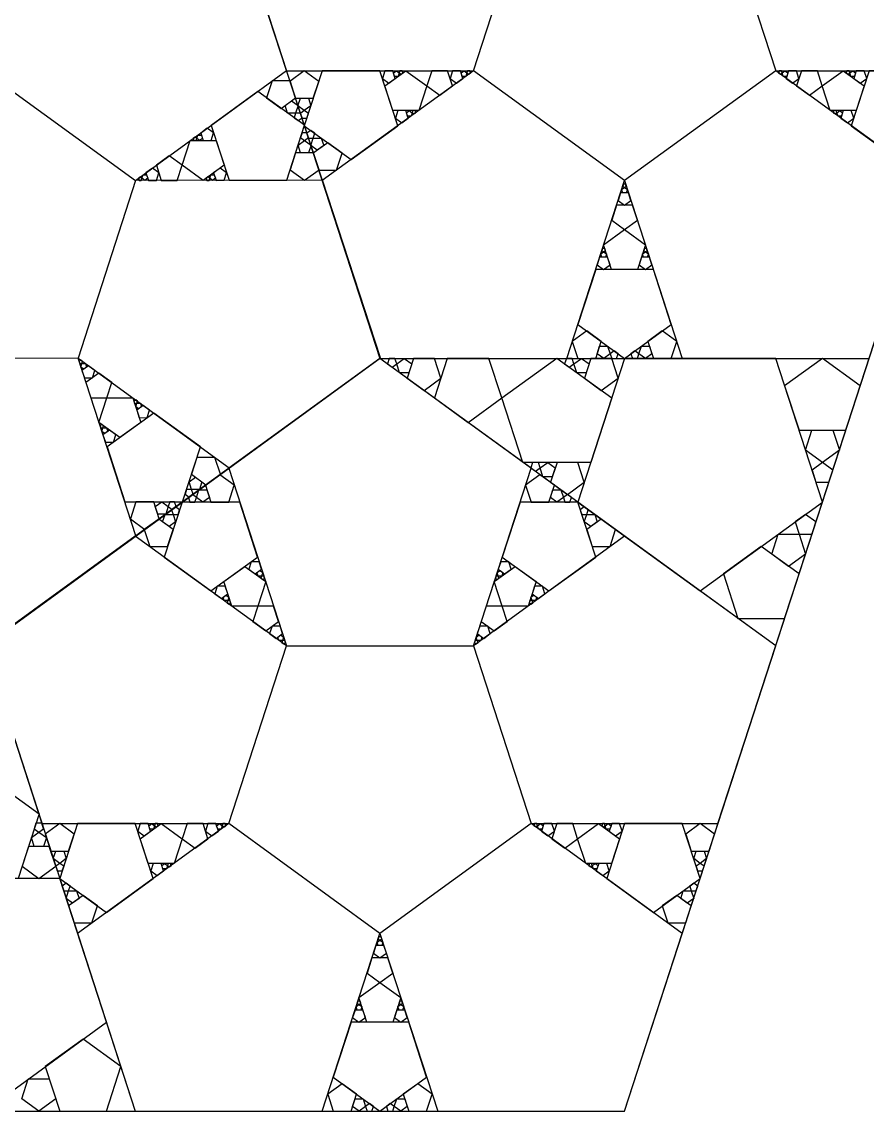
# Model space of a CAD drawing. Header units: inches. Extents: x -578 to 126, y -85 to 118.
# Drawn here: x -232.52 to -221.19, y -85.14 to -70.55 of the extents above; entities that cross this region are included whole.
import ezdxf

# ---------------------------------------------------------------- set-up
doc = ezdxf.new("R2010")
doc.units = ezdxf.units.IN
doc.header["$MEASUREMENT"] = 0
doc.layers.add('drawing', color=7, linetype='Continuous')

msp = doc.modelspace()

# ---------------------------------------------------------------- linework, layer by layer
for points in [[(-229.744, -68.824), (-227.719, -75.054), (-233.02, -78.905), (-238.32, -75.054), (-236.295, -68.824)], [(-226.468, -71.203), (-225.695, -68.824), (-223.193, -68.824), (-222.419, -71.203), (-224.444, -72.674)], [(-233.018, -71.202), (-230.992, -72.671), (-231.762, -75.051), (-234.265, -75.054), (-235.041, -72.675)], [(-228.971, -78.905), (-226.468, -78.905), (-225.695, -81.285), (-227.719, -82.756), (-229.744, -81.285)]]:
    msp.add_lwpolyline(points, close=True)
at = {"layer": 'drawing'}
for points in [[(-283.222, 95.766), (-378.328, 26.668), (-342.001, -85.135), (-224.444, -85.135), (-188.117, 26.668)], [(-283.223, -42.43), (-269.347, -85.135), (-224.444, -85.135), (-210.568, -42.43), (-246.895, -16.037)], [(-283.222, -42.43), (-269.347, -85.135), (-224.444, -85.135), (-210.568, -42.43), (-246.895, -16.037)], [(-246.895, -68.823), (-241.595, -85.135), (-224.444, -85.135), (-219.144, -68.823), (-233.02, -58.742)], [(-233.02, -58.742), (-246.895, -68.824), (-241.595, -85.135), (-224.444, -85.135), (-219.144, -68.824)], [(-227.719, -75.054), (-221.168, -75.054), (-219.144, -68.824), (-224.444, -64.973), (-229.744, -68.824)], [(-227.719, -75.054), (-221.168, -75.054), (-219.144, -68.824), (-224.444, -64.973), (-229.744, -68.824)], [(-225.695, -68.824), (-227.719, -67.353), (-229.744, -68.824), (-228.971, -71.203), (-226.468, -71.203)], [(-222.419, -71.203), (-219.917, -71.203), (-219.144, -68.824), (-221.168, -67.353), (-223.193, -68.824)], [(-236.296, -68.826), (-238.314, -75.058), (-233.009, -78.904), (-227.713, -75.047), (-229.745, -68.819)], [(-230.992, -72.671), (-228.969, -71.198), (-229.745, -68.819), (-232.247, -68.821), (-233.018, -71.202)], [(-228.923, -71.338), (-229.162, -71.338), (-229.236, -71.566), (-229.042, -71.706), (-228.849, -71.565)], [(-228.538, -71.344), (-228.732, -71.203), (-228.925, -71.344), (-228.851, -71.571), (-228.612, -71.571)], [(-228.493, -71.203), (-228.732, -71.939), (-228.106, -72.393), (-227.481, -71.939), (-227.719, -71.203)], [(-228.493, -71.203), (-228.732, -71.939), (-228.106, -72.393), (-227.481, -71.939), (-227.719, -71.203)], [(-226.468, -71.203), (-228.493, -72.674), (-227.719, -75.054), (-225.217, -75.054), (-224.444, -72.674)], [(-227.654, -71.203), (-227.687, -71.305), (-227.6, -71.367), (-227.514, -71.305), (-227.547, -71.203)], [(-227.373, -71.202), (-227.092, -71.406), (-227.199, -71.736), (-227.546, -71.736), (-227.654, -71.406)], [(-227.499, -71.203), (-227.461, -71.231), (-227.475, -71.277), (-227.523, -71.277), (-227.538, -71.231)], [(-227.452, -71.203), (-227.461, -71.231), (-227.437, -71.249), (-227.413, -71.231), (-227.422, -71.203)], [(-227.026, -71.203), (-227.092, -71.406), (-226.919, -71.531), (-226.747, -71.406), (-226.813, -71.203)], [(-226.747, -71.203), (-226.78, -71.305), (-226.694, -71.367), (-226.608, -71.305), (-226.641, -71.203)], [(-226.593, -71.203), (-226.554, -71.231), (-226.569, -71.277), (-226.617, -71.277), (-226.631, -71.231)], [(-226.545, -71.203), (-226.554, -71.231), (-226.53, -71.249), (-226.507, -71.231), (-226.516, -71.203)], [(-224.444, -72.674), (-223.671, -75.054), (-221.168, -75.054), (-220.395, -72.674), (-222.419, -71.203)], [(-222.357, -71.249), (-222.334, -71.231), (-222.343, -71.203), (-222.372, -71.203), (-222.381, -71.231)], [(-222.319, -71.277), (-222.334, -71.231), (-222.295, -71.203), (-222.256, -71.231), (-222.271, -71.277)], [(-222.194, -71.367), (-222.108, -71.305), (-222.141, -71.203), (-222.247, -71.203), (-222.28, -71.305)], [(-221.968, -71.531), (-221.796, -71.406), (-221.862, -71.203), (-222.075, -71.203), (-222.141, -71.406)], [(-221.689, -71.736), (-221.796, -71.406), (-221.515, -71.202), (-221.234, -71.406), (-221.341, -71.736)], [(-221.451, -71.249), (-221.427, -71.231), (-221.436, -71.203), (-221.465, -71.203), (-221.474, -71.231)], [(-221.412, -71.277), (-221.427, -71.231), (-221.388, -71.203), (-221.35, -71.231), (-221.364, -71.277)], [(-220.782, -72.393), (-220.156, -71.939), (-220.395, -71.203), (-221.168, -71.203), (-221.407, -71.939)], [(-220.782, -72.393), (-220.156, -71.939), (-220.395, -71.203), (-221.168, -71.203), (-221.407, -71.939)], [(-221.287, -71.367), (-221.201, -71.305), (-221.234, -71.203), (-221.341, -71.203), (-221.373, -71.305)], [(-228.967, -72.669), (-228.729, -71.933), (-229.355, -71.479), (-229.98, -71.934), (-229.74, -72.669)], [(-228.967, -72.669), (-228.729, -71.933), (-229.355, -71.479), (-229.98, -71.934), (-229.74, -72.669)], [(-228.815, -71.667), (-228.848, -71.769), (-228.956, -71.769), (-228.989, -71.667), (-228.902, -71.604)], [(-228.645, -71.673), (-228.732, -71.736), (-228.818, -71.673), (-228.785, -71.571), (-228.678, -71.571)], [(-228.782, -71.769), (-228.848, -71.769), (-228.869, -71.832), (-228.815, -71.87), (-228.762, -71.832)], [(-228.678, -71.775), (-228.732, -71.736), (-228.785, -71.775), (-228.765, -71.838), (-228.699, -71.838)], [(-227.481, -71.736), (-227.513, -71.838), (-227.427, -71.9), (-227.341, -71.838), (-227.374, -71.736)], [(-227.326, -71.736), (-227.288, -71.764), (-227.302, -71.81), (-227.35, -71.81), (-227.365, -71.764)], [(-227.278, -71.736), (-227.288, -71.764), (-227.264, -71.781), (-227.24, -71.764), (-227.249, -71.736)], [(-221.624, -71.781), (-221.6, -71.764), (-221.609, -71.736), (-221.639, -71.736), (-221.648, -71.764)], [(-221.585, -71.81), (-221.6, -71.764), (-221.561, -71.736), (-221.523, -71.764), (-221.537, -71.81)], [(-221.46, -71.9), (-221.374, -71.838), (-221.407, -71.736), (-221.514, -71.736), (-221.547, -71.838)], [(-230.134, -72.137), (-230.173, -72.109), (-230.158, -72.064), (-230.11, -72.064), (-230.096, -72.109)], [(-229.98, -72.137), (-229.947, -72.035), (-230.033, -71.973), (-230.119, -72.036), (-230.086, -72.137)], [(-228.782, -72.097), (-228.729, -72.135), (-228.676, -72.097), (-228.696, -72.034), (-228.762, -72.034)], [(-228.678, -72.103), (-228.613, -72.103), (-228.592, -72.04), (-228.646, -72.001), (-228.699, -72.04)], [(-230.087, -72.671), (-230.368, -72.467), (-230.261, -72.137), (-229.914, -72.137), (-229.806, -72.467)], [(-230.182, -72.137), (-230.173, -72.109), (-230.197, -72.092), (-230.22, -72.109), (-230.211, -72.137)], [(-228.816, -72.199), (-228.729, -72.135), (-228.642, -72.198), (-228.675, -72.301), (-228.782, -72.301)], [(-228.646, -72.205), (-228.613, -72.103), (-228.505, -72.103), (-228.472, -72.205), (-228.559, -72.268)], [(-228.538, -72.534), (-228.299, -72.534), (-228.226, -72.307), (-228.419, -72.166), (-228.612, -72.307)], [(-230.434, -72.67), (-230.368, -72.467), (-230.541, -72.342), (-230.713, -72.468), (-230.647, -72.67)], [(-228.922, -72.528), (-228.728, -72.668), (-228.535, -72.528), (-228.609, -72.3), (-228.848, -72.301)], [(-230.713, -72.67), (-230.68, -72.569), (-230.766, -72.507), (-230.852, -72.569), (-230.819, -72.671)], [(-229.806, -72.669), (-229.773, -72.568), (-229.86, -72.506), (-229.946, -72.568), (-229.913, -72.67)], [(-230.915, -72.671), (-230.906, -72.643), (-230.93, -72.626), (-230.953, -72.643), (-230.944, -72.671)], [(-230.867, -72.671), (-230.906, -72.643), (-230.891, -72.597), (-230.843, -72.597), (-230.828, -72.643)], [(-230.008, -72.67), (-229.999, -72.642), (-230.023, -72.625), (-230.047, -72.642), (-230.038, -72.67)], [(-229.961, -72.67), (-229.999, -72.642), (-229.985, -72.596), (-229.937, -72.596), (-229.922, -72.642)], [(-231.762, -75.051), (-229.736, -76.52), (-227.713, -75.047), (-228.489, -72.668), (-230.992, -72.671)], [(-224.483, -72.793), (-224.444, -72.765), (-224.405, -72.793), (-224.42, -72.838), (-224.468, -72.838)], [(-224.468, -72.747), (-224.444, -72.765), (-224.42, -72.747), (-224.429, -72.719), (-224.458, -72.719)], [(-224.53, -72.939), (-224.444, -73.002), (-224.358, -72.939), (-224.391, -72.838), (-224.497, -72.838)], [(-224.616, -73.205), (-224.444, -73.33), (-224.271, -73.205), (-224.337, -73.002), (-224.55, -73.002)], [(-224.725, -73.534), (-224.444, -73.33), (-224.163, -73.534), (-224.27, -73.864), (-224.617, -73.864)], [(-224.763, -73.655), (-224.724, -73.627), (-224.685, -73.655), (-224.7, -73.7), (-224.748, -73.7)], [(-224.748, -73.609), (-224.724, -73.627), (-224.7, -73.609), (-224.709, -73.582), (-224.739, -73.582)], [(-224.202, -73.655), (-224.164, -73.627), (-224.125, -73.655), (-224.14, -73.7), (-224.188, -73.7)], [(-224.187, -73.609), (-224.164, -73.627), (-224.14, -73.609), (-224.149, -73.582), (-224.178, -73.582)], [(-224.81, -73.802), (-224.724, -73.864), (-224.638, -73.802), (-224.671, -73.7), (-224.777, -73.7)], [(-224.25, -73.802), (-224.164, -73.864), (-224.078, -73.802), (-224.11, -73.7), (-224.217, -73.7)], [(-225.069, -74.6), (-224.444, -75.054), (-223.818, -74.6), (-224.057, -73.864), (-224.83, -73.864)], [(-224.95, -74.686), (-225.143, -74.827), (-225.069, -75.054), (-224.83, -75.054), (-224.757, -74.827)], [(-223.818, -75.054), (-223.744, -74.827), (-223.938, -74.686), (-224.131, -74.827), (-224.057, -75.054)], [(-224.67, -74.889), (-224.636, -74.992), (-224.723, -75.055), (-224.81, -74.992), (-224.777, -74.889)], [(-224.583, -74.953), (-224.636, -74.992), (-224.616, -75.054), (-224.55, -75.054), (-224.53, -74.992)], [(-224.272, -75.054), (-224.251, -74.992), (-224.304, -74.953), (-224.358, -74.992), (-224.337, -75.054)], [(-224.164, -75.055), (-224.251, -74.992), (-224.218, -74.889), (-224.111, -74.889), (-224.078, -74.992)], [(-234.265, -75.054), (-235.035, -77.435), (-233.009, -78.904), (-230.987, -77.43), (-231.762, -75.051)], [(-233.02, -78.905), (-230.995, -85.135), (-224.444, -85.135), (-222.419, -78.905), (-227.719, -75.054)], [(-233.02, -78.905), (-230.995, -85.135), (-224.444, -85.135), (-222.419, -78.905), (-227.719, -75.054)], [(-231.739, -75.124), (-231.709, -75.124), (-231.7, -75.096), (-231.724, -75.079), (-231.748, -75.097)], [(-231.724, -75.17), (-231.709, -75.124), (-231.661, -75.124), (-231.647, -75.17), (-231.685, -75.198)], [(-226.468, -78.905), (-225.695, -76.525), (-227.719, -75.054), (-229.744, -76.525), (-228.971, -78.905)], [(-227.557, -75.172), (-227.495, -75.127), (-227.518, -75.054), (-227.595, -75.054), (-227.619, -75.127)], [(-227.456, -75.246), (-227.495, -75.127), (-227.393, -75.054), (-227.292, -75.127), (-227.331, -75.246)], [(-227.129, -75.483), (-226.904, -75.319), (-226.99, -75.054), (-227.268, -75.054), (-227.355, -75.319)], [(-226.538, -75.912), (-226.087, -75.584), (-226.26, -75.054), (-226.817, -75.054), (-226.99, -75.584)], [(-225.806, -76.449), (-226.087, -75.584), (-225.352, -75.05), (-224.616, -75.584), (-224.897, -76.449)], [(-225.183, -75.172), (-225.121, -75.127), (-225.145, -75.054), (-225.222, -75.054), (-225.246, -75.127)], [(-225.083, -75.246), (-225.121, -75.127), (-225.02, -75.054), (-224.919, -75.127), (-224.957, -75.246)], [(-223.432, -78.169), (-221.794, -76.979), (-222.419, -75.054), (-224.444, -75.054), (-225.069, -76.979)], [(-223.432, -78.169), (-221.794, -76.979), (-222.419, -75.054), (-224.444, -75.054), (-225.069, -76.979)], [(-224.756, -75.483), (-224.53, -75.319), (-224.616, -75.054), (-224.895, -75.054), (-224.981, -75.319)], [(-221.288, -75.422), (-221.794, -75.054), (-222.3, -75.422), (-222.107, -76.017), (-221.481, -76.017)], [(-231.676, -75.316), (-231.569, -75.316), (-231.537, -75.215), (-231.623, -75.153), (-231.709, -75.215)], [(-231.59, -75.582), (-231.376, -75.581), (-231.311, -75.379), (-231.483, -75.254), (-231.656, -75.379)], [(-231.483, -75.912), (-231.376, -75.581), (-231.029, -75.581), (-230.922, -75.911), (-231.202, -76.116)], [(-231.005, -75.657), (-230.975, -75.656), (-230.966, -75.629), (-230.99, -75.611), (-231.014, -75.629)], [(-230.99, -75.702), (-230.975, -75.656), (-230.927, -75.656), (-230.913, -75.702), (-230.951, -75.73)], [(-230.942, -75.849), (-230.835, -75.848), (-230.803, -75.747), (-230.889, -75.685), (-230.975, -75.747)], [(-231.135, -76.976), (-230.361, -76.975), (-230.123, -76.24), (-230.749, -75.786), (-231.374, -76.241)], [(-231.135, -76.976), (-230.361, -76.975), (-230.123, -76.24), (-230.749, -75.786), (-231.374, -76.241)], [(-231.457, -75.986), (-231.428, -75.986), (-231.419, -75.958), (-231.443, -75.941), (-231.467, -75.958)], [(-231.443, -76.032), (-231.428, -75.986), (-231.38, -75.986), (-231.365, -76.032), (-231.404, -76.06)], [(-231.395, -76.178), (-231.288, -76.178), (-231.256, -76.077), (-231.342, -76.014), (-231.428, -76.077)], [(-221.566, -76.284), (-221.794, -76.449), (-222.021, -76.284), (-221.934, -76.017), (-221.653, -76.017)], [(-229.856, -76.607), (-229.93, -76.38), (-230.169, -76.38), (-230.242, -76.607), (-230.049, -76.748)], [(-225.637, -76.567), (-225.575, -76.522), (-225.598, -76.449), (-225.675, -76.449), (-225.699, -76.522)], [(-225.536, -76.641), (-225.575, -76.522), (-225.473, -76.449), (-225.372, -76.522), (-225.411, -76.641)], [(-225.209, -76.878), (-224.983, -76.714), (-225.069, -76.449), (-225.348, -76.449), (-225.434, -76.714)], [(-221.654, -76.55), (-221.794, -76.449), (-221.933, -76.55), (-221.88, -76.714), (-221.708, -76.714)], [(-230.135, -76.811), (-230.243, -76.811), (-230.276, -76.709), (-230.189, -76.646), (-230.102, -76.709)], [(-229.744, -76.979), (-229.67, -76.752), (-229.863, -76.612), (-230.057, -76.752), (-229.983, -76.979)], [(-225.576, -76.612), (-225.769, -76.752), (-225.695, -76.979), (-225.456, -76.979), (-225.382, -76.752)], [(-230.222, -76.874), (-230.243, -76.811), (-230.308, -76.811), (-230.329, -76.874), (-230.275, -76.913)], [(-230.197, -76.979), (-230.177, -76.917), (-230.23, -76.878), (-230.283, -76.917), (-230.263, -76.979)], [(-230.09, -76.98), (-230.177, -76.917), (-230.144, -76.815), (-230.036, -76.815), (-230.003, -76.917)], [(-225.295, -76.815), (-225.262, -76.917), (-225.349, -76.98), (-225.436, -76.917), (-225.403, -76.815)], [(-225.209, -76.878), (-225.262, -76.917), (-225.242, -76.979), (-225.176, -76.979), (-225.156, -76.917)], [(-230.987, -76.976), (-231.061, -77.203), (-230.867, -77.344), (-230.674, -77.203), (-230.748, -76.976)], [(-230.641, -76.975), (-230.554, -77.038), (-230.587, -77.14), (-230.694, -77.14), (-230.728, -77.038)], [(-229.596, -76.979), (-230.369, -76.979), (-230.608, -77.715), (-229.983, -78.169), (-229.357, -77.715)], [(-229.596, -76.979), (-230.369, -76.979), (-230.608, -77.715), (-229.983, -78.169), (-229.357, -77.715)], [(-230.534, -76.975), (-230.554, -77.038), (-230.501, -77.077), (-230.448, -77.038), (-230.468, -76.975)], [(-224.83, -77.715), (-225.069, -76.979), (-225.843, -76.979), (-226.082, -77.715), (-225.456, -78.169)], [(-224.83, -77.715), (-225.069, -76.979), (-225.843, -76.979), (-226.082, -77.715), (-225.456, -78.169)], [(-230.596, -77.143), (-230.489, -77.143), (-230.455, -77.245), (-230.542, -77.308), (-230.629, -77.245)], [(-230.509, -77.081), (-230.489, -77.143), (-230.423, -77.143), (-230.402, -77.081), (-230.456, -77.042)], [(-225.016, -77.143), (-224.95, -77.143), (-224.93, -77.081), (-224.983, -77.042), (-225.037, -77.081)], [(-224.984, -77.245), (-224.95, -77.143), (-224.843, -77.143), (-224.81, -77.245), (-224.897, -77.308)], [(-222.159, -77.245), (-222.105, -77.409), (-221.933, -77.409), (-221.88, -77.245), (-222.019, -77.143)], [(-230.876, -77.347), (-230.802, -77.574), (-230.563, -77.574), (-230.489, -77.347), (-230.682, -77.207)], [(-224.876, -77.574), (-224.637, -77.574), (-224.563, -77.347), (-224.757, -77.207), (-224.95, -77.347)], [(-228.971, -78.905), (-230.995, -77.434), (-233.02, -78.905), (-232.246, -81.285), (-229.744, -81.285)], [(-225.695, -81.285), (-223.193, -81.285), (-222.419, -78.905), (-224.444, -77.434), (-226.468, -78.905)], [(-222.386, -77.409), (-222.106, -77.409), (-222.019, -77.676), (-222.246, -77.841), (-222.473, -77.676)], [(-223.119, -77.942), (-222.925, -78.537), (-222.3, -78.537), (-222.107, -77.942), (-222.613, -77.574)], [(-229.249, -78.044), (-229.356, -78.374), (-229.703, -78.374), (-229.811, -78.044), (-229.53, -77.84)], [(-229.337, -77.777), (-229.443, -77.777), (-229.476, -77.879), (-229.39, -77.941), (-229.304, -77.879)], [(-229.289, -77.924), (-229.304, -77.97), (-229.352, -77.97), (-229.366, -77.924), (-229.328, -77.896)], [(-225.736, -78.374), (-226.083, -78.374), (-226.19, -78.044), (-225.909, -77.84), (-225.628, -78.044)], [(-226.087, -77.97), (-226.135, -77.97), (-226.15, -77.924), (-226.111, -77.896), (-226.072, -77.924)], [(-225.963, -77.879), (-225.995, -77.777), (-226.102, -77.777), (-226.135, -77.879), (-226.049, -77.941)], [(-229.274, -77.97), (-229.304, -77.97), (-229.313, -77.998), (-229.289, -78.015), (-229.265, -77.998)], [(-226.126, -77.998), (-226.135, -77.97), (-226.164, -77.97), (-226.173, -77.998), (-226.15, -78.015)], [(-229.79, -78.107), (-229.897, -78.107), (-229.93, -78.208), (-229.843, -78.271), (-229.757, -78.208)], [(-225.509, -78.208), (-225.542, -78.107), (-225.649, -78.107), (-225.682, -78.208), (-225.595, -78.271)], [(-229.742, -78.253), (-229.757, -78.299), (-229.805, -78.299), (-229.82, -78.253), (-229.781, -78.225)], [(-229.728, -78.299), (-229.757, -78.299), (-229.766, -78.327), (-229.742, -78.344), (-229.719, -78.327)], [(-225.673, -78.327), (-225.682, -78.299), (-225.711, -78.299), (-225.72, -78.327), (-225.696, -78.344)], [(-225.634, -78.299), (-225.682, -78.299), (-225.697, -78.253), (-225.658, -78.225), (-225.619, -78.253)], [(-229.143, -78.375), (-229.356, -78.375), (-229.422, -78.577), (-229.249, -78.702), (-229.077, -78.577)], [(-226.017, -78.577), (-226.083, -78.374), (-226.296, -78.374), (-226.362, -78.577), (-226.189, -78.702)], [(-229.057, -78.64), (-229.163, -78.64), (-229.196, -78.741), (-229.11, -78.804), (-229.024, -78.741)], [(-226.243, -78.741), (-226.276, -78.64), (-226.382, -78.64), (-226.415, -78.741), (-226.329, -78.804)], [(-229.009, -78.786), (-229.024, -78.832), (-229.071, -78.832), (-229.086, -78.786), (-229.048, -78.758)], [(-226.367, -78.832), (-226.415, -78.832), (-226.43, -78.786), (-226.391, -78.758), (-226.353, -78.786)], [(-228.994, -78.832), (-229.024, -78.832), (-229.033, -78.86), (-229.009, -78.877), (-228.985, -78.86)], [(-226.406, -78.86), (-226.415, -78.832), (-226.445, -78.832), (-226.454, -78.86), (-226.43, -78.877)], [(-233.755, -81.155), (-233.02, -80.621), (-232.284, -81.155), (-232.565, -82.02), (-233.474, -82.02)], [(-232.387, -81.472), (-232.286, -81.398), (-232.185, -81.472), (-232.224, -81.591), (-232.349, -81.591)], [(-232.348, -81.353), (-232.286, -81.398), (-232.224, -81.353), (-232.248, -81.28), (-232.325, -81.28)], [(-231.814, -81.425), (-232.007, -81.285), (-232.201, -81.425), (-232.127, -81.652), (-231.888, -81.652)], [(-231.768, -81.285), (-232.007, -82.02), (-231.382, -82.475), (-230.756, -82.02), (-230.995, -81.285)], [(-229.744, -81.285), (-231.768, -82.756), (-230.995, -85.135), (-228.493, -85.135), (-227.719, -82.756)], [(-230.929, -81.285), (-230.962, -81.386), (-230.876, -81.449), (-230.79, -81.386), (-230.823, -81.285)], [(-230.648, -81.283), (-230.367, -81.487), (-230.475, -81.818), (-230.822, -81.818), (-230.929, -81.487)], [(-230.775, -81.285), (-230.736, -81.313), (-230.751, -81.358), (-230.799, -81.358), (-230.814, -81.313)], [(-230.727, -81.285), (-230.736, -81.313), (-230.713, -81.33), (-230.689, -81.313), (-230.698, -81.285)], [(-230.302, -81.285), (-230.367, -81.487), (-230.195, -81.613), (-230.023, -81.487), (-230.088, -81.285)], [(-230.023, -81.285), (-230.056, -81.386), (-229.969, -81.449), (-229.883, -81.386), (-229.916, -81.285)], [(-229.868, -81.285), (-229.83, -81.313), (-229.845, -81.358), (-229.892, -81.358), (-229.907, -81.313)], [(-229.821, -81.285), (-229.83, -81.313), (-229.806, -81.33), (-229.782, -81.313), (-229.791, -81.285)], [(-227.719, -82.756), (-226.946, -85.135), (-224.444, -85.135), (-223.671, -82.756), (-225.695, -81.285)], [(-225.633, -81.33), (-225.609, -81.313), (-225.618, -81.285), (-225.648, -81.285), (-225.657, -81.313)], [(-225.594, -81.358), (-225.609, -81.313), (-225.57, -81.285), (-225.532, -81.313), (-225.547, -81.358)], [(-225.469, -81.449), (-225.383, -81.386), (-225.416, -81.285), (-225.523, -81.285), (-225.556, -81.386)], [(-225.244, -81.613), (-225.072, -81.487), (-225.137, -81.285), (-225.35, -81.285), (-225.416, -81.487)], [(-224.964, -81.818), (-225.072, -81.487), (-224.791, -81.283), (-224.51, -81.487), (-224.617, -81.818)], [(-224.726, -81.33), (-224.703, -81.313), (-224.712, -81.285), (-224.741, -81.285), (-224.75, -81.313)], [(-224.688, -81.358), (-224.703, -81.313), (-224.664, -81.285), (-224.625, -81.313), (-224.64, -81.358)], [(-224.057, -82.475), (-223.432, -82.02), (-223.671, -81.285), (-224.444, -81.285), (-224.683, -82.02)], [(-224.057, -82.475), (-223.432, -82.02), (-223.671, -81.285), (-224.444, -81.285), (-224.683, -82.02)], [(-224.563, -81.449), (-224.477, -81.386), (-224.51, -81.285), (-224.616, -81.285), (-224.649, -81.386)], [(-223.238, -81.425), (-223.432, -81.285), (-223.625, -81.425), (-223.551, -81.652), (-223.312, -81.652)], [(-232.512, -81.856), (-232.286, -82.02), (-232.061, -81.856), (-232.147, -81.591), (-232.426, -81.591)], [(-231.92, -81.754), (-232.007, -81.818), (-232.094, -81.754), (-232.061, -81.652), (-231.954, -81.652)], [(-223.345, -81.754), (-223.432, -81.818), (-223.518, -81.754), (-223.485, -81.652), (-223.378, -81.652)], [(-231.954, -81.856), (-232.007, -81.818), (-232.061, -81.856), (-232.04, -81.919), (-231.974, -81.919)], [(-230.756, -81.818), (-230.789, -81.919), (-230.703, -81.981), (-230.617, -81.919), (-230.65, -81.818)], [(-230.602, -81.817), (-230.563, -81.845), (-230.578, -81.891), (-230.626, -81.891), (-230.641, -81.845)], [(-230.554, -81.818), (-230.563, -81.845), (-230.539, -81.863), (-230.516, -81.845), (-230.525, -81.818)], [(-224.899, -81.863), (-224.876, -81.845), (-224.885, -81.818), (-224.914, -81.818), (-224.923, -81.845)], [(-224.861, -81.891), (-224.876, -81.845), (-224.837, -81.817), (-224.798, -81.845), (-224.813, -81.891)], [(-224.736, -81.981), (-224.65, -81.919), (-224.683, -81.818), (-224.789, -81.818), (-224.822, -81.919)], [(-223.378, -81.856), (-223.432, -81.818), (-223.485, -81.856), (-223.465, -81.919), (-223.399, -81.919)], [(-234.657, -83.946), (-233.02, -85.135), (-231.382, -83.946), (-232.007, -82.02), (-234.032, -82.02)], [(-234.657, -83.946), (-233.02, -85.135), (-231.382, -83.946), (-232.007, -82.02), (-234.032, -82.02)], [(-231.954, -82.184), (-231.888, -82.184), (-231.868, -82.121), (-231.921, -82.083), (-231.974, -82.121)], [(-223.571, -82.121), (-223.551, -82.184), (-223.485, -82.184), (-223.464, -82.121), (-223.518, -82.083)], [(-231.921, -82.286), (-231.888, -82.184), (-231.781, -82.184), (-231.748, -82.286), (-231.835, -82.349)], [(-231.814, -82.615), (-231.575, -82.615), (-231.501, -82.388), (-231.695, -82.247), (-231.888, -82.388)], [(-223.938, -82.388), (-223.864, -82.615), (-223.625, -82.615), (-223.551, -82.388), (-223.744, -82.247)], [(-223.658, -82.184), (-223.551, -82.184), (-223.518, -82.286), (-223.604, -82.349), (-223.691, -82.286)], [(-227.758, -82.874), (-227.719, -82.846), (-227.681, -82.874), (-227.696, -82.919), (-227.743, -82.919)], [(-227.743, -82.829), (-227.719, -82.846), (-227.696, -82.829), (-227.705, -82.801), (-227.734, -82.801)], [(-227.806, -83.021), (-227.719, -83.083), (-227.633, -83.021), (-227.666, -82.919), (-227.773, -82.919)], [(-227.892, -83.286), (-227.719, -83.411), (-227.547, -83.286), (-227.613, -83.083), (-227.826, -83.083)], [(-228, -83.615), (-227.719, -83.411), (-227.438, -83.615), (-227.546, -83.946), (-227.893, -83.946)], [(-228.038, -83.736), (-228, -83.708), (-227.961, -83.736), (-227.976, -83.782), (-228.023, -83.782)], [(-228.023, -83.691), (-228, -83.708), (-227.976, -83.691), (-227.985, -83.663), (-228.014, -83.663)], [(-227.478, -83.736), (-227.439, -83.708), (-227.401, -83.736), (-227.415, -83.782), (-227.463, -83.782)], [(-227.463, -83.691), (-227.439, -83.708), (-227.416, -83.691), (-227.425, -83.663), (-227.454, -83.663)], [(-228.086, -83.883), (-228, -83.946), (-227.913, -83.883), (-227.946, -83.782), (-228.053, -83.782)], [(-227.525, -83.883), (-227.439, -83.946), (-227.353, -83.883), (-227.386, -83.782), (-227.493, -83.782)], [(-228.345, -84.681), (-227.719, -85.135), (-227.094, -84.681), (-227.333, -83.946), (-228.106, -83.946)], [(-228.345, -84.681), (-227.719, -85.135), (-227.094, -84.681), (-227.333, -83.946), (-228.106, -83.946)], [(-231.382, -85.135), (-231.188, -84.54), (-231.694, -84.173), (-232.201, -84.54), (-232.007, -85.135)], [(-232.288, -85.137), (-232.515, -84.972), (-232.428, -84.704), (-232.147, -84.704), (-232.061, -84.972)], [(-228.226, -84.768), (-228.419, -84.908), (-228.345, -85.135), (-228.106, -85.135), (-228.032, -84.908)], [(-227.094, -85.135), (-227.02, -84.908), (-227.213, -84.768), (-227.407, -84.908), (-227.333, -85.135)], [(-227.945, -84.971), (-227.912, -85.073), (-227.999, -85.136), (-228.086, -85.073), (-228.053, -84.971)], [(-227.859, -85.034), (-227.912, -85.073), (-227.892, -85.135), (-227.826, -85.135), (-227.806, -85.073)], [(-227.547, -85.135), (-227.527, -85.073), (-227.58, -85.034), (-227.633, -85.073), (-227.613, -85.135)], [(-227.44, -85.136), (-227.527, -85.073), (-227.494, -84.971), (-227.386, -84.971), (-227.353, -85.073)]]:
    msp.add_lwpolyline(points, close=True, dxfattribs=at)

doc.saveas('drawing.dxf')
